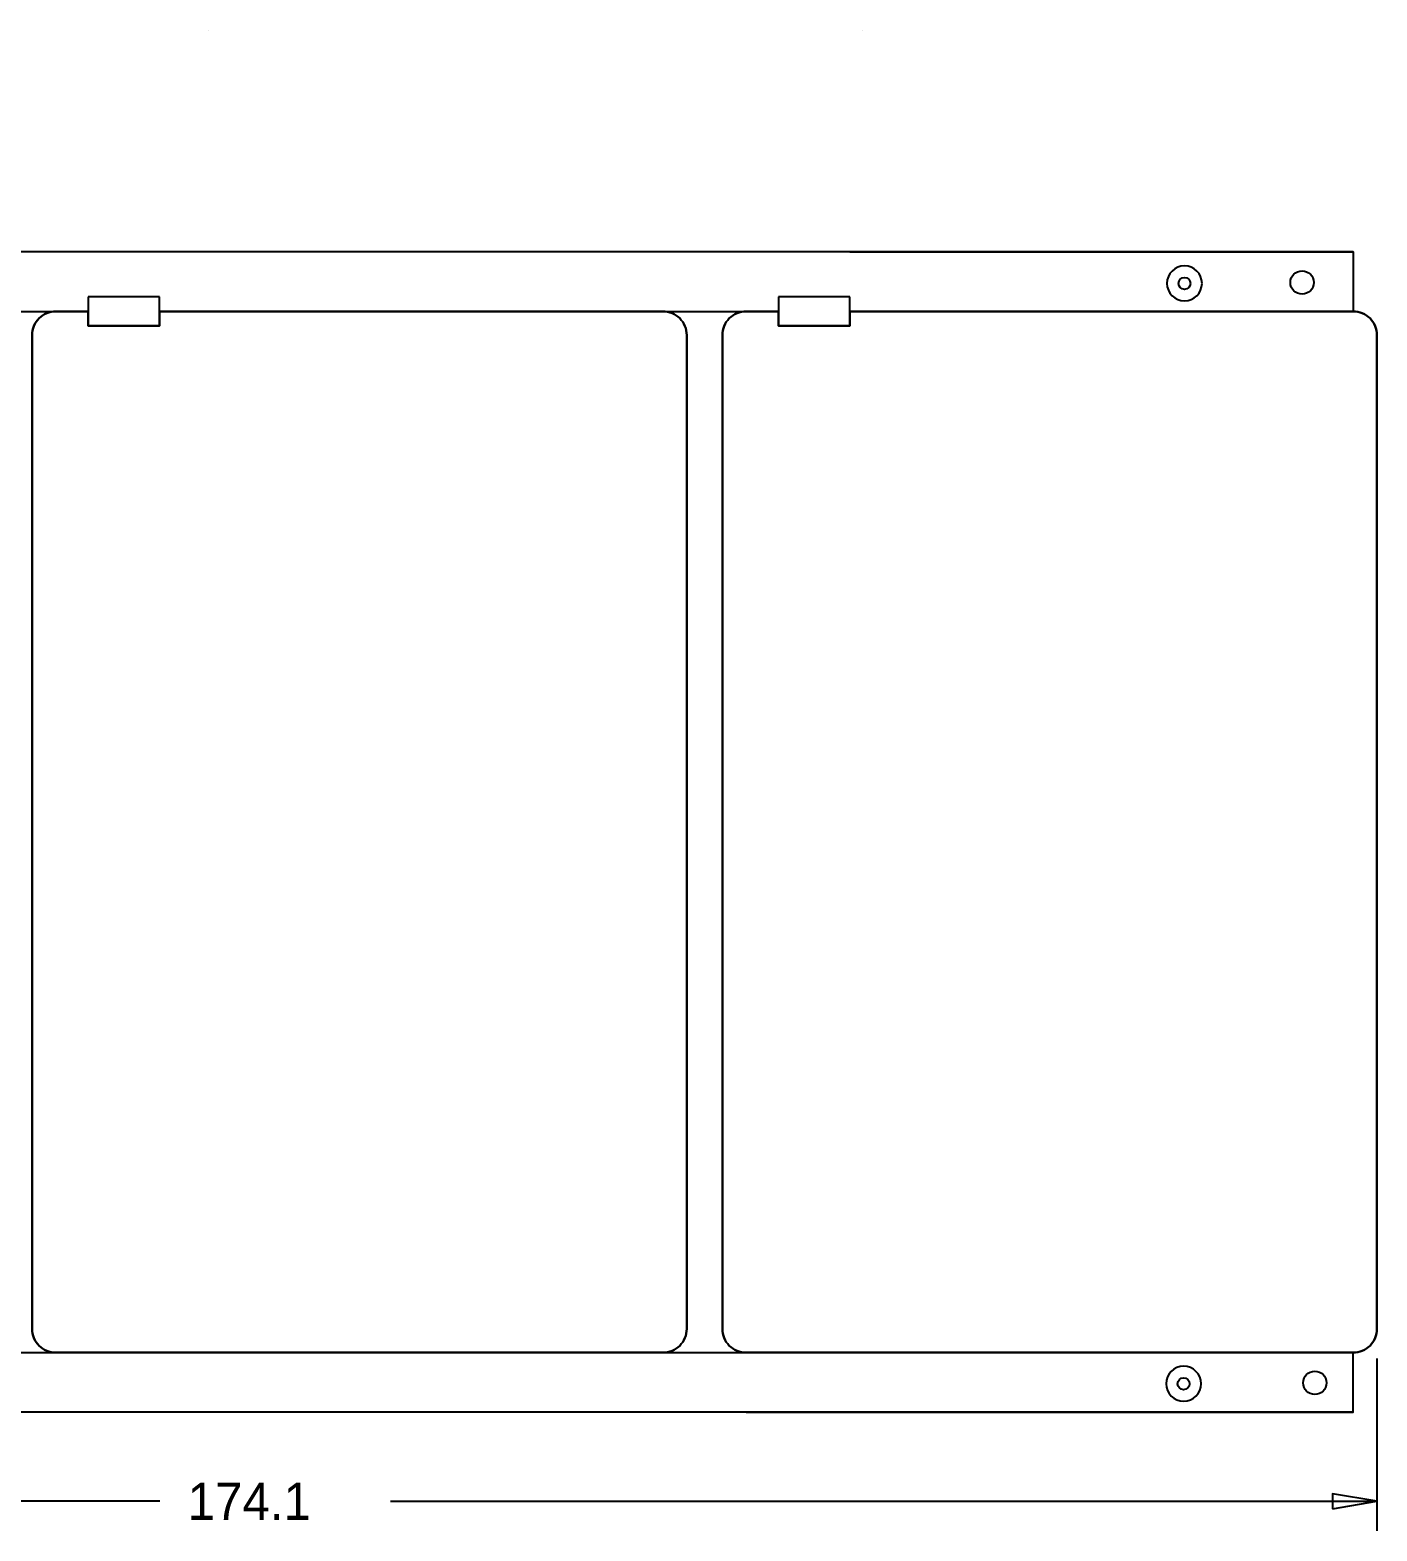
# Model space of a CAD drawing. Extents: x -43 to 159, y -36 to 93.
# Drawn here: x 43.9 to 159.2, y -35.6 to 92.7 of the extents above; entities that cross this region are included whole.
import ezdxf

# ---------------------------------------------------------------- set-up
doc = ezdxf.new("R2010")
doc.units = 0
for name, color, linetype in [('BG_DIMENSION', 40, 'CONTINUOUS'), ('BG_OUTLINE', 200, 'CONTINUOUS'), ('PG_ASSEMBLY_TOP', 7, 'CONTINUOUS'), ('PIN_TOP', 92, 'CONTINUOUS')]:
    doc.layers.add(name, color=color, linetype=linetype)

msp = doc.modelspace()

# ---------------------------------------------------------------- linework, layer by layer
at = {"layer": 'BG_DIMENSION'}
for points in [[(159.153098, -20.898866), (159.153098, -35.644074)], [(55.033672, -33.104074), (-14.943328, -33.104074)], [(74.756772, -33.104074), (159.153098, -33.104074)], [(155.343098, -33.739074), (159.153098, -33.104074), (155.343098, -32.469074), (155.343098, -33.739074)]]:
    msp.add_lwpolyline(points, dxfattribs=at)
at = {"layer": 'BG_OUTLINE'}
for points in [[(59.16549, 92.735654), (59.16549, 92.729558)], [(115.165632, 92.735654), (115.165632, 92.729558)], [(114.046508, 73.753218), (157.121098, 73.753218), (-12.911328, 73.753218), (-12.911328, 68.673218), (-10.151872, 68.673218)], [(54.998366, 69.924422), (48.89627, 69.924422)], [(48.89627, 69.924422), (48.89627, 68.673218)], [(54.998366, 68.673218), (54.998366, 69.924422)], [(114.046508, 69.924422), (107.944412, 69.924422)], [(107.944412, 69.924422), (107.944412, 68.673218)], [(114.046508, 68.673218), (114.046508, 69.924422)], [(46.136814, 68.673218), (48.89627, 68.673218)], [(46.136814, 68.673218), (48.89627, 68.673218)], [(48.89627, 68.673218), (48.89627, 67.422014)], [(48.89627, 68.673218), (48.89627, 67.422014)], [(48.89627, 68.673218), (48.89627, 67.422014)], [(54.998366, 68.673218), (98.072956, 68.673218)], [(54.998366, 67.422014), (54.998366, 68.673218)], [(54.998366, 68.673218), (98.072956, 68.673218)], [(54.998366, 67.422014), (54.998366, 68.673218)], [(54.998366, 68.673218), (98.072956, 68.673218)], [(54.998366, 67.422014), (54.998366, 68.673218)], [(105.184956, 68.673218), (107.944412, 68.673218)], [(105.184956, 68.673218), (107.944412, 68.673218)], [(107.944412, 68.673218), (107.944412, 67.422014)], [(107.944412, 68.673218), (107.944412, 67.422014)], [(107.944412, 68.673218), (107.944412, 67.422014)], [(114.046508, 68.673218), (157.121098, 68.673218)], [(114.046508, 67.422014), (114.046508, 68.673218)], [(114.046508, 68.673218), (157.121098, 68.673218)], [(114.046508, 67.422014), (114.046508, 68.673218)], [(114.046508, 68.673218), (157.121098, 68.673218)], [(114.046508, 67.422014), (114.046508, 68.673218)], [(48.89627, 67.422014), (54.998366, 67.422014)], [(48.89627, 67.422014), (54.998366, 67.422014)], [(48.89627, 67.422014), (54.998366, 67.422014)], [(107.944412, 67.422014), (114.046508, 67.422014)], [(107.944412, 67.422014), (114.046508, 67.422014)], [(107.944412, 67.422014), (114.046508, 67.422014)], [(44.104814, -18.358866), (44.104814, 66.641218)], [(44.104814, -18.358866), (44.104814, 66.641218)], [(44.104814, -18.358866), (44.104814, 66.641218)], [(100.104956, 66.641218), (100.104956, -18.358866)], [(100.104956, 66.641218), (100.104956, -18.358866)], [(100.104956, 66.641218), (100.104956, -18.358866)], [(103.152956, -18.358866), (103.152956, 66.641218)], [(103.152956, -18.358866), (103.152956, 66.641218)], [(103.152956, -18.358866), (103.152956, 66.641218)], [(159.153098, 66.641218), (159.153098, -18.358866)], [(159.153098, 66.641218), (159.153098, -18.358866)], [(159.153098, 66.641218), (159.153098, -18.358866)], [(98.072956, -20.390866), (46.136814, -20.390866)], [(98.072956, -20.390866), (46.136814, -20.390866)], [(157.121098, -25.470866), (157.121098, -20.390866), (105.184956, -20.390866)], [(157.121098, -20.390866), (105.184956, -20.390866)], [(157.121098, -20.390866), (105.184956, -20.390866)]]:
    msp.add_lwpolyline(points, dxfattribs=at)
for points in [[(157.121098, 73.753218), (157.121098, 68.673218, -0.414214), (159.153098, 66.641218)], [(41.056814, 66.641218, 0.414214), (39.024814, 68.673218), (48.89627, 68.673218)], [(44.104814, 66.641218, -0.414214), (46.136814, 68.673218)], [(44.104814, 66.641218, -0.414214), (46.136814, 68.673218)], [(44.104814, 66.641218, -0.414214), (46.136814, 68.673218)], [(100.104956, 66.641218, 0.414214), (98.072956, 68.673218), (54.998366, 68.673218), (54.998366, 67.422014), (48.89627, 67.422014), (48.89627, 68.673218), (46.136814, 68.673218, 0.414214), (44.104814, 66.641218), (44.104814, -18.358866, 0.414214), (46.136814, -20.390866), (98.072956, -20.390866, 0.414214), (100.104956, -18.358866), (100.104956, 66.641218)], [(100.104956, 66.641218, 0.414214), (98.072956, 68.673218), (107.944412, 68.673218)], [(98.072956, 68.673218, -0.414214), (100.104956, 66.641218)], [(98.072956, 68.673218, -0.414214), (100.104956, 66.641218)], [(103.152956, 66.641218, -0.414214), (105.184956, 68.673218)], [(103.152956, 66.641218, -0.414214), (105.184956, 68.673218)], [(103.152956, 66.641218, -0.414214), (105.184956, 68.673218)], [(159.153098, 66.641218, 0.414214), (157.121098, 68.673218), (114.046508, 68.673218), (114.046508, 67.422014), (107.944412, 67.422014), (107.944412, 68.673218), (105.184956, 68.673218, 0.414214), (103.152956, 66.641218), (103.152956, -18.358866, 0.414214), (105.184956, -20.390866), (157.121098, -20.390866, 0.414214), (159.153098, -18.358866), (159.153098, 66.641218)], [(157.121098, 68.673218, -0.414214), (159.153098, 66.641218)], [(157.121098, 68.673218, -0.414214), (159.153098, 66.641218)], [(105.184956, -25.470866), (157.121098, -25.470866), (-12.911328, -25.470866), (-12.911328, -20.390866, -0.414214), (-14.943328, -18.358866)], [(-12.911328, -20.390866), (46.136814, -20.390866, -0.414214), (44.104814, -18.358866)], [(46.136814, -20.390866, -0.414214), (44.104814, -18.358866)], [(46.136814, -20.390866, -0.414214), (44.104814, -18.358866)], [(46.136814, -20.390866), (105.184956, -20.390866, -0.414214), (103.152956, -18.358866)], [(100.104956, -18.358866, -0.414214), (98.072956, -20.390866)], [(100.104956, -18.358866, -0.414214), (98.072956, -20.390866)], [(100.104956, -18.358866, -0.414214), (98.072956, -20.390866)], [(105.184956, -20.390866, -0.414214), (103.152956, -18.358866)], [(105.184956, -20.390866, -0.414214), (103.152956, -18.358866)], [(159.153098, -18.358866, -0.414214), (157.121098, -20.390866)], [(159.153098, -18.358866, -0.414214), (157.121098, -20.390866)], [(159.153098, -18.358866, -0.414214), (157.121098, -20.390866)]]:
    msp.add_lwpolyline(points, format="xyb", dxfattribs=at)
for points in [[(100.104956, -18.358866, -0.414214), (98.072956, -20.390866), (46.136814, -20.390866, -0.414214), (44.104814, -18.358866), (44.104814, 66.641218, -0.414214), (46.136814, 68.673218), (48.89627, 68.673218), (48.89627, 67.422014), (54.998366, 67.422014), (54.998366, 68.673218), (98.072956, 68.673218, -0.414214), (100.104956, 66.641218)], [(159.153098, -18.358866, -0.414214), (157.121098, -20.390866), (105.184956, -20.390866, -0.414214), (103.152956, -18.358866), (103.152956, 66.641218, -0.414214), (105.184956, 68.673218), (107.944412, 68.673218), (107.944412, 67.422014), (114.046508, 67.422014), (114.046508, 68.673218), (157.121098, 68.673218, -0.414214), (159.153098, 66.641218)]]:
    msp.add_lwpolyline(points, format="xyb", close=True, dxfattribs=at)
at = {"layer": 'PG_ASSEMBLY_TOP'}
for points in [[(144.185132, 71.060818, 1), (141.187932, 71.060818, 1), (144.185132, 71.060818)], [(144.1069, -23.050754, 1), (141.1097, -23.050754, 1), (144.1069, -23.050754)]]:
    msp.add_lwpolyline(points, format="xyb", dxfattribs=at)
at = {"layer": 'PIN_TOP'}
for centre, radius in [((152.744932, 71.139304), 0.999998), ((142.686532, 71.060818), 0.508), ((142.6083, -23.050754), 0.508), ((153.83637, -22.972014), 0.999998)]:
    msp.add_circle(centre, radius, dxfattribs=at)

# ---------------------------------------------------------------- texts
at = {"layer": 'BG_DIMENSION', "width": 0.992}
msp.add_text('174.1', height=3.175, dxfattribs=at).set_placement((57.414922, -34.691574))

doc.saveas('drawing.dxf')
